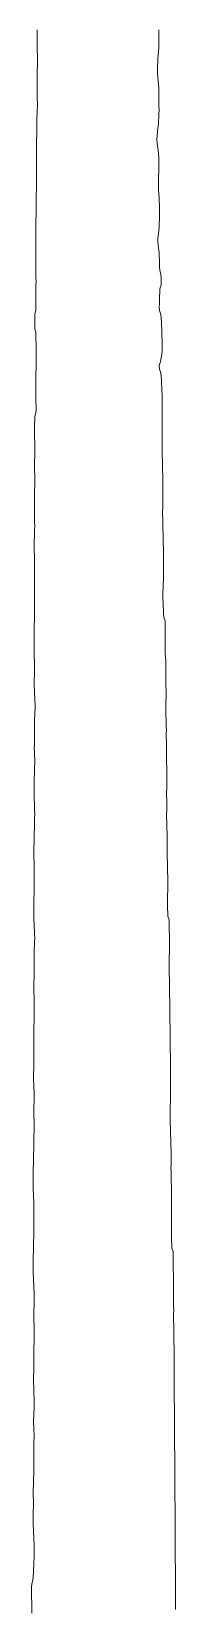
# Model space of a CAD drawing. Extents: x -16 to 11205, y -14909 to 147.
# Drawn here: x 54.99 to 55.83, y 6.84 to 16 of the extents above; entities that cross this region are included whole.
import ezdxf

# ---------------------------------------------------------------- set-up
doc = ezdxf.new("R2010")
doc.units = 0
doc.layers.get('0').update_dxf_attribs({"color": 1, "linetype": 'CONTINUOUS', "lineweight": 15, "true_color": 0xff0000})

msp = doc.modelspace()

# ---------------------------------------------------------------- linework, layer by layer
for p, q in [((55.0217, 16.0093), (55.0219, 15.9881)), ((55.0219, 15.9881), (55.0222, 15.967)), ((55.0222, 15.967), (55.0225, 15.9458)), ((55.0225, 15.9458), (55.0226, 15.9246)), ((55.7303, 15.9244), (55.7308, 15.9456)), ((55.7306, 15.988), (55.7304, 16.0092)), ((55.7309, 15.9668), (55.7306, 15.988)), ((55.7308, 15.9456), (55.7309, 15.9668)), ((55.0226, 15.9246), (55.0228, 15.9035)), ((55.0228, 15.9035), (55.0232, 15.8823)), ((55.0232, 15.8823), (55.0235, 15.8611)), ((55.0235, 15.8611), (55.0236, 15.8399)), ((55.725, 15.8399), (55.7264, 15.861)), ((55.7264, 15.861), (55.7279, 15.8821)), ((55.7279, 15.8821), (55.7293, 15.9032)), ((55.7293, 15.9032), (55.7303, 15.9244)), ((55.0229, 15.7552), (55.0225, 15.7341)), ((55.0232, 15.7764), (55.0229, 15.7552)), ((55.0234, 15.7976), (55.0232, 15.7764)), ((55.0235, 15.8188), (55.0234, 15.7976)), ((55.0236, 15.8399), (55.0235, 15.8188)), ((55.7216, 15.7763), (55.7224, 15.7976)), ((55.7222, 15.7549), (55.7216, 15.7763)), ((55.7242, 15.7338), (55.7222, 15.7549)), ((55.7224, 15.7976), (55.7237, 15.8188)), ((55.7237, 15.8188), (55.725, 15.8399)), ((55.0218, 15.6917), (55.0217, 15.6706)), ((55.0217, 15.6706), (55.0219, 15.6494)), ((55.0221, 15.7129), (55.0218, 15.6917)), ((55.0225, 15.7341), (55.0221, 15.7129)), ((55.7267, 15.7128), (55.7242, 15.7338)), ((55.7287, 15.6918), (55.7267, 15.7128)), ((55.7295, 15.6706), (55.7287, 15.6918)), ((55.7296, 15.6494), (55.7295, 15.6706)), ((55.0219, 15.6494), (55.0225, 15.6282)), ((55.0225, 15.6282), (55.0231, 15.6071)), ((55.0231, 15.6071), (55.0235, 15.5859)), ((55.0235, 15.5859), (55.0235, 15.5647)), ((55.7296, 15.6282), (55.7296, 15.6494)), ((55.7299, 15.607), (55.7296, 15.6282)), ((55.7302, 15.5858), (55.7299, 15.607)), ((55.7306, 15.5646), (55.7302, 15.5858)), ((55.0206, 15.4801), (55.02, 15.4589)), ((55.0214, 15.5012), (55.0206, 15.4801)), ((55.0223, 15.5224), (55.0214, 15.5012)), ((55.0231, 15.5435), (55.0223, 15.5224)), ((55.0235, 15.5647), (55.0231, 15.5435)), ((55.7272, 15.4587), (55.7289, 15.4797)), ((55.7289, 15.4797), (55.7302, 15.5009)), ((55.7302, 15.5009), (55.7309, 15.5221)), ((55.731, 15.5434), (55.7306, 15.5646)), ((55.7309, 15.5221), (55.731, 15.5434)), ((55.0196, 15.3954), (55.0193, 15.3742)), ((55.0197, 15.4165), (55.0196, 15.3954)), ((55.0198, 15.4377), (55.0197, 15.4165)), ((55.02, 15.4589), (55.0198, 15.4377)), ((55.719, 15.3739), (55.7196, 15.3955)), ((55.7196, 15.3955), (55.7219, 15.4168)), ((55.7219, 15.4168), (55.7247, 15.4378)), ((55.7247, 15.4378), (55.7272, 15.4587)), ((55.0193, 15.3742), (55.0191, 15.353)), ((55.0191, 15.353), (55.0192, 15.3318)), ((55.0192, 15.3318), (55.0192, 15.3107)), ((55.0192, 15.3107), (55.0192, 15.2895)), ((55.7204, 15.3525), (55.719, 15.3739)), ((55.7232, 15.3314), (55.7204, 15.3525)), ((55.7262, 15.3105), (55.7232, 15.3314)), ((55.7285, 15.2895), (55.7262, 15.3105)), ((55.0187, 15.2048), (55.0186, 15.1837)), ((55.0188, 15.226), (55.0187, 15.2048)), ((55.0189, 15.2472), (55.0188, 15.226)), ((55.0191, 15.2683), (55.0189, 15.2472)), ((55.0192, 15.2895), (55.0191, 15.2683)), ((55.7297, 15.2683), (55.7285, 15.2895)), ((55.7295, 15.1835), (55.7298, 15.2047)), ((55.73, 15.2471), (55.7297, 15.2683)), ((55.7298, 15.2047), (55.7299, 15.2259)), ((55.7299, 15.2259), (55.73, 15.2471)), ((55.0181, 15.1202), (55.018, 15.099)), ((55.0182, 15.1413), (55.0181, 15.1202)), ((55.0185, 15.1625), (55.0182, 15.1413)), ((55.0186, 15.1837), (55.0185, 15.1625)), ((55.728, 15.12), (55.7285, 15.1411)), ((55.7281, 15.0988), (55.728, 15.12)), ((55.7285, 15.1411), (55.729, 15.1623)), ((55.729, 15.1623), (55.7295, 15.1835)), ((55.017, 15.0355), (55.0168, 15.0143)), ((55.0175, 15.0567), (55.017, 15.0355)), ((55.0178, 15.0778), (55.0175, 15.0567)), ((55.018, 15.099), (55.0178, 15.0778)), ((55.7289, 15.0777), (55.7281, 15.0988)), ((55.73, 15.0566), (55.7289, 15.0777)), ((55.7314, 15.0355), (55.73, 15.0566)), ((55.7327, 15.0144), (55.7314, 15.0355)), ((55.0157, 14.9297), (55.0152, 14.9085)), ((55.016, 14.9508), (55.0157, 14.9297)), ((55.0163, 14.972), (55.016, 14.9508)), ((55.0166, 14.9931), (55.0163, 14.972)), ((55.0168, 15.0143), (55.0166, 14.9931)), ((55.7337, 14.9932), (55.7327, 15.0144)), ((55.7344, 14.9719), (55.7337, 14.9932)), ((55.7338, 14.908), (55.7344, 14.9293)), ((55.7347, 14.9506), (55.7344, 14.9719)), ((55.7344, 14.9293), (55.7347, 14.9506)), ((55.0144, 14.8661), (55.0142, 14.8449)), ((55.0142, 14.8449), (55.0145, 14.8237)), ((55.0148, 14.8873), (55.0144, 14.8661)), ((55.0152, 14.9085), (55.0148, 14.8873)), ((55.7273, 14.8236), (55.7298, 14.8445)), ((55.7298, 14.8445), (55.7316, 14.8656)), ((55.7316, 14.8656), (55.7328, 14.8868)), ((55.7328, 14.8868), (55.7338, 14.908)), ((55.0145, 14.8237), (55.0149, 14.8025)), ((55.0149, 14.8025), (55.0152, 14.7813)), ((55.0152, 14.7813), (55.0154, 14.7602)), ((55.0154, 14.7602), (55.0154, 14.739)), ((55.7245, 14.7812), (55.7251, 14.8025)), ((55.7259, 14.76), (55.7245, 14.7812)), ((55.7251, 14.8025), (55.7273, 14.8236)), ((55.7286, 14.739), (55.7259, 14.76)), ((55.0149, 14.6543), (55.0148, 14.6331)), ((55.0152, 14.6755), (55.0149, 14.6543)), ((55.0153, 14.6967), (55.0152, 14.6755)), ((55.0154, 14.7178), (55.0153, 14.6967)), ((55.0154, 14.739), (55.0154, 14.7178)), ((55.731, 14.718), (55.7286, 14.739)), ((55.7327, 14.6969), (55.731, 14.718)), ((55.7335, 14.6757), (55.7327, 14.6969)), ((55.7341, 14.6545), (55.7335, 14.6757)), ((55.7347, 14.6333), (55.7341, 14.6545)), ((55.0148, 14.6331), (55.0149, 14.6119)), ((55.0149, 14.6119), (55.0152, 14.5908)), ((55.0152, 14.5908), (55.0156, 14.5696)), ((55.0156, 14.5696), (55.0158, 14.5485)), ((55.7355, 14.6121), (55.7347, 14.6333)), ((55.7425, 14.5905), (55.7355, 14.6121)), ((55.7431, 14.5694), (55.7425, 14.5905)), ((55.7432, 14.5484), (55.7431, 14.5694)), ((55.0146, 14.4851), (55.0145, 14.4638)), ((55.0149, 14.5062), (55.0146, 14.4851)), ((55.0154, 14.5274), (55.0149, 14.5062)), ((55.0158, 14.5485), (55.0154, 14.5274)), ((55.7343, 14.4635), (55.7349, 14.4846)), ((55.7349, 14.4846), (55.7356, 14.5058)), ((55.7356, 14.5058), (55.7428, 14.5273)), ((55.7428, 14.5273), (55.7432, 14.5484)), ((55.0149, 14.3791), (55.0089, 14.3578)), ((55.0145, 14.4638), (55.0146, 14.4426)), ((55.0146, 14.4426), (55.0147, 14.4215)), ((55.0147, 14.4215), (55.0148, 14.4003)), ((55.0148, 14.4003), (55.0149, 14.3791)), ((55.7328, 14.4003), (55.733, 14.4213)), ((55.7336, 14.3793), (55.7328, 14.4003)), ((55.733, 14.4213), (55.7336, 14.4424)), ((55.7336, 14.4424), (55.7343, 14.4635)), ((55.7419, 14.3573), (55.7336, 14.3793)), ((55.008, 14.2943), (55.0079, 14.2732)), ((55.0083, 14.3155), (55.008, 14.2943)), ((55.0086, 14.3366), (55.0083, 14.3155)), ((55.0089, 14.3578), (55.0086, 14.3366)), ((55.7438, 14.3362), (55.7419, 14.3573)), ((55.7453, 14.3151), (55.7438, 14.3362)), ((55.7463, 14.2941), (55.7453, 14.3151)), ((55.7471, 14.273), (55.7463, 14.2941)), ((55.0079, 14.2732), (55.0141, 14.252)), ((55.0141, 14.252), (55.0146, 14.2307)), ((55.0146, 14.2307), (55.0153, 14.2095)), ((55.0153, 14.2095), (55.016, 14.1884)), ((55.7478, 14.2519), (55.7471, 14.273)), ((55.7483, 14.2307), (55.7478, 14.2519)), ((55.7486, 14.2096), (55.7483, 14.2307)), ((55.7489, 14.1884), (55.7486, 14.2096)), ((55.016, 14.1884), (55.0165, 14.1672)), ((55.0161, 14.1039), (55.016, 14.0827)), ((55.0163, 14.125), (55.0161, 14.1039)), ((55.0165, 14.1461), (55.0163, 14.125)), ((55.0165, 14.1672), (55.0165, 14.1461)), ((55.7401, 14.0832), (55.7434, 14.1043)), ((55.7434, 14.1043), (55.7466, 14.1252)), ((55.7466, 14.1252), (55.7485, 14.1462)), ((55.7485, 14.1462), (55.749, 14.1673)), ((55.749, 14.1673), (55.7489, 14.1884)), ((55.0156, 14.0192), (55.0154, 13.9981)), ((55.0158, 14.0404), (55.0156, 14.0192)), ((55.0159, 14.0615), (55.0158, 14.0404)), ((55.016, 14.0827), (55.0159, 14.0615)), ((55.732, 14.0613), (55.7401, 14.0832)), ((55.733, 14.0403), (55.732, 14.0613)), ((55.7422, 14.0186), (55.733, 14.0403)), ((55.7441, 13.9975), (55.7422, 14.0186)), ((55.0151, 13.9769), (55.015, 13.9557)), ((55.015, 13.9557), (55.015, 13.9345)), ((55.015, 13.9345), (55.0151, 13.9133)), ((55.0154, 13.9981), (55.0151, 13.9769)), ((55.745, 13.9764), (55.7441, 13.9975)), ((55.7458, 13.9553), (55.745, 13.9764)), ((55.7469, 13.9342), (55.7458, 13.9553)), ((55.7481, 13.9131), (55.7469, 13.9342)), ((55.0151, 13.9133), (55.0153, 13.8921)), ((55.0153, 13.8921), (55.0155, 13.8709)), ((55.0155, 13.8709), (55.0156, 13.8498)), ((55.0156, 13.8498), (55.0157, 13.8287)), ((55.0157, 13.8287), (55.0157, 13.8076)), ((55.749, 13.892), (55.7481, 13.9131)), ((55.7488, 13.8073), (55.7491, 13.8285)), ((55.7494, 13.8708), (55.749, 13.892)), ((55.7491, 13.8285), (55.7493, 13.8497)), ((55.7493, 13.8497), (55.7494, 13.8708)), ((55.0079, 13.7437), (55.007, 13.7226)), ((55.0089, 13.7649), (55.0079, 13.7437)), ((55.0154, 13.7865), (55.0089, 13.7649)), ((55.0157, 13.8076), (55.0154, 13.7865)), ((55.7487, 13.7862), (55.7488, 13.8073)), ((55.7488, 13.765), (55.7487, 13.7862)), ((55.7489, 13.7438), (55.7488, 13.765)), ((55.7492, 13.7226), (55.7489, 13.7438)), ((55.007, 13.7226), (55.0064, 13.7015)), ((55.0064, 13.7015), (55.0064, 13.6804)), ((55.0064, 13.6804), (55.0068, 13.6593)), ((55.0068, 13.6593), (55.0074, 13.6382)), ((55.7495, 13.7015), (55.7492, 13.7226)), ((55.7498, 13.6803), (55.7495, 13.7015)), ((55.7495, 13.638), (55.7497, 13.6591)), ((55.7497, 13.6591), (55.7498, 13.6803)), ((55.0074, 13.6382), (55.0081, 13.617)), ((55.0085, 13.5533), (55.0079, 13.5321)), ((55.0081, 13.617), (55.0088, 13.5958)), ((55.0089, 13.5745), (55.0085, 13.5533)), ((55.0088, 13.5958), (55.0089, 13.5745)), ((55.7491, 13.5956), (55.7493, 13.6168)), ((55.7492, 13.5744), (55.7491, 13.5956)), ((55.7495, 13.5533), (55.7492, 13.5744)), ((55.7493, 13.6168), (55.7495, 13.638)), ((55.7499, 13.5321), (55.7495, 13.5533)), ((55.0073, 13.511), (55.0071, 13.4898)), ((55.0071, 13.4898), (55.0072, 13.4687)), ((55.0072, 13.4687), (55.0075, 13.4476)), ((55.0079, 13.5321), (55.0073, 13.511)), ((55.7504, 13.5109), (55.7499, 13.5321)), ((55.7509, 13.4898), (55.7504, 13.5109)), ((55.7515, 13.4686), (55.7509, 13.4898)), ((55.7521, 13.4474), (55.7515, 13.4686)), ((55.0075, 13.4476), (55.0079, 13.4264)), ((55.0079, 13.4264), (55.0082, 13.4052)), ((55.0082, 13.4052), (55.0083, 13.384)), ((55.0083, 13.384), (55.0082, 13.3628)), ((55.7527, 13.4263), (55.7521, 13.4474)), ((55.7532, 13.4051), (55.7527, 13.4263)), ((55.7537, 13.3839), (55.7532, 13.4051)), ((55.7538, 13.3627), (55.7537, 13.3839)), ((55.0073, 13.3205), (55.007, 13.2993)), ((55.007, 13.2993), (55.0072, 13.2782)), ((55.0072, 13.2782), (55.0075, 13.257)), ((55.0077, 13.3416), (55.0073, 13.3205)), ((55.0082, 13.3628), (55.0077, 13.3416)), ((55.7527, 13.2568), (55.7532, 13.278)), ((55.7532, 13.278), (55.7536, 13.2992)), ((55.7536, 13.2992), (55.7538, 13.3204)), ((55.7539, 13.3415), (55.7538, 13.3627)), ((55.7538, 13.3204), (55.7539, 13.3415)), ((55.0075, 13.257), (55.0077, 13.2359)), ((55.0077, 13.2359), (55.0078, 13.2147)), ((55.0078, 13.2147), (55.0077, 13.1935)), ((55.0077, 13.1935), (55.0077, 13.1723)), ((55.7521, 13.2145), (55.7523, 13.2357)), ((55.7522, 13.1933), (55.7521, 13.2145)), ((55.7523, 13.1722), (55.7522, 13.1933)), ((55.7523, 13.2357), (55.7527, 13.2568)), ((55.0078, 13.1087), (55.0073, 13.0875)), ((55.0077, 13.1723), (55.0078, 13.1511)), ((55.0078, 13.1511), (55.0079, 13.1299)), ((55.0079, 13.1299), (55.0078, 13.1087)), ((55.7524, 13.151), (55.7523, 13.1722)), ((55.7529, 13.1299), (55.7524, 13.151)), ((55.7536, 13.1087), (55.7529, 13.1299)), ((55.7543, 13.0876), (55.7536, 13.1087)), ((55.0059, 13.0452), (55.0054, 13.0241)), ((55.0054, 13.0241), (55.0054, 13.0029)), ((55.0054, 13.0029), (55.0059, 12.9818)), ((55.0065, 13.0663), (55.0059, 13.0452)), ((55.0073, 13.0875), (55.0065, 13.0663)), ((55.7549, 13.0664), (55.7543, 13.0876)), ((55.7553, 13.0453), (55.7549, 13.0664)), ((55.7558, 13.0241), (55.7553, 13.0453)), ((55.7565, 13.0029), (55.7558, 13.0241)), ((55.7572, 12.9817), (55.7565, 13.0029)), ((55.0059, 12.9818), (55.0066, 12.9607)), ((55.0066, 12.9607), (55.0072, 12.9395)), ((55.0072, 12.9395), (55.0076, 12.9183)), ((55.0076, 12.9183), (55.0076, 12.8971)), ((55.7576, 12.9605), (55.7572, 12.9817)), ((55.7573, 12.8969), (55.7574, 12.9181)), ((55.7574, 12.9181), (55.7577, 12.9393)), ((55.7577, 12.9393), (55.7576, 12.9605)), ((55.0069, 12.8335), (55.0067, 12.8123)), ((55.0072, 12.8547), (55.0069, 12.8335)), ((55.0075, 12.8759), (55.0072, 12.8547)), ((55.0076, 12.8971), (55.0075, 12.8759)), ((55.7565, 12.8121), (55.757, 12.8333)), ((55.757, 12.8333), (55.7571, 12.8545)), ((55.7571, 12.8757), (55.7573, 12.8969)), ((55.7571, 12.8545), (55.7571, 12.8757)), ((55.0067, 12.8123), (55.0068, 12.7912)), ((55.0069, 12.7488), (55.0067, 12.7276)), ((55.0068, 12.7912), (55.007, 12.77)), ((55.007, 12.77), (55.0069, 12.7488)), ((55.7537, 12.7487), (55.7545, 12.7698)), ((55.7537, 12.7276), (55.7537, 12.7487)), ((55.7545, 12.7698), (55.7555, 12.7909)), ((55.7555, 12.7909), (55.7565, 12.8121)), ((55.0063, 12.643), (55.0062, 12.6218)), ((55.0064, 12.7065), (55.0063, 12.6853)), ((55.0063, 12.6853), (55.0063, 12.6642)), ((55.0063, 12.6642), (55.0063, 12.643)), ((55.0067, 12.7276), (55.0064, 12.7065)), ((55.7542, 12.7065), (55.7537, 12.7276)), ((55.755, 12.6854), (55.7542, 12.7065)), ((55.7559, 12.6643), (55.755, 12.6854)), ((55.7567, 12.6431), (55.7559, 12.6643)), ((55.7577, 12.622), (55.7567, 12.6431)), ((55.0059, 12.5583), (55.0058, 12.5371)), ((55.0061, 12.5795), (55.0059, 12.5583)), ((55.0062, 12.6006), (55.0061, 12.5795)), ((55.0062, 12.6218), (55.0062, 12.6006)), ((55.7587, 12.6009), (55.7577, 12.622)), ((55.7662, 12.5791), (55.7587, 12.6009)), ((55.7668, 12.558), (55.7662, 12.5791)), ((55.7673, 12.5369), (55.7668, 12.558)), ((55.0055, 12.4736), (55.0053, 12.4524)), ((55.0057, 12.4948), (55.0055, 12.4736)), ((55.0058, 12.5371), (55.0057, 12.5159)), ((55.0057, 12.5159), (55.0057, 12.4948)), ((55.7671, 12.4523), (55.7675, 12.4735)), ((55.7676, 12.5158), (55.7673, 12.5369)), ((55.7675, 12.4735), (55.7677, 12.4946)), ((55.7677, 12.4946), (55.7676, 12.5158)), ((55.0053, 12.4524), (55.0053, 12.4313)), ((55.0053, 12.4313), (55.0054, 12.4101)), ((55.0054, 12.4101), (55.0056, 12.389)), ((55.0056, 12.389), (55.0059, 12.3678)), ((55.0059, 12.3678), (55.0064, 12.3466)), ((55.7668, 12.4311), (55.7671, 12.4523)), ((55.7668, 12.4098), (55.7668, 12.4311)), ((55.7676, 12.3886), (55.7668, 12.4098)), ((55.7688, 12.3675), (55.7676, 12.3886)), ((55.7698, 12.3464), (55.7688, 12.3675)), ((55.0064, 12.3466), (55.0069, 12.3255)), ((55.007, 12.283), (55.0064, 12.2618)), ((55.0069, 12.3255), (55.0072, 12.3042)), ((55.0072, 12.3042), (55.007, 12.283)), ((55.7703, 12.3252), (55.7698, 12.3464)), ((55.7701, 12.2829), (55.7703, 12.3041)), ((55.7702, 12.2617), (55.7701, 12.2829)), ((55.7703, 12.3041), (55.7703, 12.3252)), ((55.0058, 12.2407), (55.0055, 12.2196)), ((55.0055, 12.2196), (55.0056, 12.1984)), ((55.0056, 12.1984), (55.0062, 12.1773)), ((55.0064, 12.2618), (55.0058, 12.2407)), ((55.7705, 12.2406), (55.7702, 12.2617)), ((55.771, 12.2194), (55.7705, 12.2406)), ((55.7715, 12.1982), (55.771, 12.2194)), ((55.7719, 12.1771), (55.7715, 12.1982)), ((55.0062, 12.1773), (55.007, 12.1562)), ((55.007, 12.1562), (55.0081, 12.135)), ((55.0081, 12.135), (55.0092, 12.1138)), ((55.0092, 12.1138), (55.01, 12.0925)), ((55.01, 12.0925), (55.01, 12.0712)), ((55.7707, 12.0712), (55.7711, 12.0924)), ((55.7711, 12.0924), (55.7715, 12.1136)), ((55.7715, 12.1136), (55.7718, 12.1348)), ((55.7718, 12.1348), (55.7719, 12.1559)), ((55.7719, 12.1559), (55.7719, 12.1771)), ((55.0075, 12.0078), (55.0073, 11.9866)), ((55.0081, 12.0289), (55.0075, 12.0078)), ((55.0092, 12.05), (55.0081, 12.0289)), ((55.01, 12.0712), (55.0092, 12.05)), ((55.7706, 12.05), (55.7707, 12.0712)), ((55.771, 12.0288), (55.7706, 12.05)), ((55.772, 12.0077), (55.771, 12.0288)), ((55.773, 11.9865), (55.772, 12.0077)), ((55.0072, 11.9231), (55.0068, 11.9019)), ((55.0074, 11.9443), (55.0072, 11.9231)), ((55.0073, 11.9866), (55.0074, 11.9655)), ((55.0074, 11.9655), (55.0074, 11.9443)), ((55.7735, 11.9654), (55.773, 11.9865)), ((55.7737, 11.9442), (55.7735, 11.9654)), ((55.7736, 11.923), (55.7737, 11.9442)), ((55.7736, 11.9019), (55.7736, 11.923)), ((55.006, 11.8596), (55.0058, 11.8385)), ((55.0058, 11.8385), (55.0062, 11.8173)), ((55.0064, 11.8808), (55.006, 11.8596)), ((55.0062, 11.8173), (55.0071, 11.7962)), ((55.0068, 11.9019), (55.0064, 11.8808)), ((55.7738, 11.8807), (55.7736, 11.9019)), ((55.774, 11.8595), (55.7738, 11.8807)), ((55.7743, 11.8384), (55.774, 11.8595)), ((55.7747, 11.8172), (55.7743, 11.8384)), ((55.775, 11.796), (55.7747, 11.8172)), ((55.0078, 11.7325), (55.0069, 11.7113)), ((55.0071, 11.7962), (55.008, 11.775)), ((55.0083, 11.7538), (55.0078, 11.7325)), ((55.008, 11.775), (55.0083, 11.7538)), ((55.7752, 11.7748), (55.775, 11.796)), ((55.7754, 11.7537), (55.7752, 11.7748)), ((55.7757, 11.7325), (55.7754, 11.7537)), ((55.7761, 11.7113), (55.7757, 11.7325)), ((55.005, 11.6479), (55.0049, 11.6267)), ((55.0053, 11.669), (55.005, 11.6479)), ((55.006, 11.6902), (55.0053, 11.669)), ((55.0069, 11.7113), (55.006, 11.6902)), ((55.7764, 11.6902), (55.7761, 11.7113)), ((55.7762, 11.6266), (55.7765, 11.6478)), ((55.7765, 11.669), (55.7764, 11.6902)), ((55.7765, 11.6478), (55.7765, 11.669)), ((55.0049, 11.6267), (55.005, 11.6056)), ((55.005, 11.6056), (55.0051, 11.5844)), ((55.0051, 11.5844), (55.0054, 11.5633)), ((55.0054, 11.5633), (55.0058, 11.5421)), ((55.0058, 11.5421), (55.0064, 11.521)), ((55.7755, 11.5843), (55.7759, 11.6054)), ((55.7755, 11.5631), (55.7755, 11.5843)), ((55.7758, 11.5419), (55.7755, 11.5631)), ((55.7762, 11.5208), (55.7758, 11.5419)), ((55.7759, 11.6054), (55.7762, 11.6266)), ((55.0064, 11.521), (55.0071, 11.4998)), ((55.0071, 11.4998), (55.0077, 11.4786)), ((55.0077, 11.4786), (55.008, 11.4574)), ((55.008, 11.4574), (55.0078, 11.4361)), ((55.7753, 11.4572), (55.7758, 11.4784)), ((55.7754, 11.4361), (55.7753, 11.4572)), ((55.7758, 11.4784), (55.7762, 11.4996)), ((55.7762, 11.4996), (55.7762, 11.5208)), ((55.0063, 11.3726), (55.0059, 11.3514)), ((55.0066, 11.3938), (55.0063, 11.3726)), ((55.0071, 11.415), (55.0066, 11.3938)), ((55.0078, 11.4361), (55.0071, 11.415)), ((55.776, 11.4149), (55.7754, 11.4361)), ((55.7768, 11.3938), (55.776, 11.4149)), ((55.7775, 11.3726), (55.7768, 11.3938)), ((55.7778, 11.3515), (55.7775, 11.3726)), ((55.0039, 11.2668), (55.0037, 11.2457)), ((55.0043, 11.288), (55.0039, 11.2668)), ((55.0048, 11.3091), (55.0043, 11.288)), ((55.0054, 11.3303), (55.0048, 11.3091)), ((55.0059, 11.3514), (55.0054, 11.3303)), ((55.7781, 11.3303), (55.7778, 11.3515)), ((55.778, 11.2667), (55.7781, 11.2879)), ((55.7782, 11.2456), (55.778, 11.2667)), ((55.7782, 11.3091), (55.7781, 11.3303)), ((55.7781, 11.2879), (55.7782, 11.3091)), ((55.0037, 11.2457), (55.0036, 11.2245)), ((55.0036, 11.2245), (55.0037, 11.2033)), ((55.0037, 11.2033), (55.004, 11.1822)), ((55.004, 11.1822), (55.0044, 11.161)), ((55.7785, 11.2244), (55.7782, 11.2456)), ((55.779, 11.2033), (55.7785, 11.2244)), ((55.7796, 11.1821), (55.779, 11.2033)), ((55.7802, 11.161), (55.7796, 11.1821)), ((55.0044, 11.161), (55.0047, 11.1398)), ((55.0047, 11.1398), (55.0049, 11.1187)), ((55.0049, 11.1187), (55.005, 11.0975)), ((55.005, 11.0975), (55.0049, 11.0763)), ((55.7808, 11.1398), (55.7802, 11.161)), ((55.7813, 11.1186), (55.7808, 11.1398)), ((55.7815, 11.0974), (55.7813, 11.1186)), ((55.7817, 11.0762), (55.7815, 11.0974)), ((55.0041, 10.9916), (55.0038, 10.9704)), ((55.0043, 11.0128), (55.0041, 10.9916)), ((55.0045, 11.0339), (55.0043, 11.0128)), ((55.0047, 11.0551), (55.0045, 11.0339)), ((55.0049, 11.0763), (55.0047, 11.0551)), ((55.7808, 10.9703), (55.7811, 10.9914)), ((55.7811, 10.9914), (55.7814, 11.0126)), ((55.7814, 11.0126), (55.7816, 11.0338)), ((55.7816, 11.0338), (55.7817, 11.055)), ((55.7817, 11.055), (55.7817, 11.0762)), ((55.0033, 10.9069), (55.0031, 10.8857)), ((55.0034, 10.9281), (55.0033, 10.9069)), ((55.0036, 10.9493), (55.0034, 10.9281)), ((55.0038, 10.9704), (55.0036, 10.9493)), ((55.7806, 10.9492), (55.7808, 10.9703)), ((55.7807, 10.928), (55.7806, 10.9492)), ((55.7813, 10.9069), (55.7807, 10.928)), ((55.7819, 10.8858), (55.7813, 10.9069)), ((55.0031, 10.8857), (55.003, 10.8646)), ((55.003, 10.8646), (55.0033, 10.8434)), ((55.0033, 10.8434), (55.0041, 10.8222)), ((55.0041, 10.8222), (55.005, 10.8011)), ((55.7824, 10.8646), (55.7819, 10.8858)), ((55.7895, 10.8431), (55.7824, 10.8646)), ((55.7897, 10.8219), (55.7895, 10.8431)), ((55.7901, 10.8008), (55.7897, 10.8219)), ((55.005, 10.8011), (55.0061, 10.78)), ((55.0061, 10.78), (55.0072, 10.7588)), ((55.0077, 10.7163), (55.0066, 10.6951)), ((55.0072, 10.7588), (55.008, 10.7375)), ((55.008, 10.7375), (55.0077, 10.7163)), ((55.7907, 10.7796), (55.7901, 10.8008)), ((55.7913, 10.7585), (55.7907, 10.7796)), ((55.7918, 10.7373), (55.7913, 10.7585)), ((55.7922, 10.7162), (55.7918, 10.7373)), ((55.7923, 10.6951), (55.7922, 10.7162)), ((55.0047, 10.6528), (55.0046, 10.6317)), ((55.0046, 10.6317), (55.0049, 10.6105)), ((55.0053, 10.674), (55.0047, 10.6528)), ((55.0066, 10.6951), (55.0053, 10.674)), ((55.7903, 10.6105), (55.7909, 10.6317)), ((55.7909, 10.6317), (55.7915, 10.6528)), ((55.7915, 10.6528), (55.792, 10.674)), ((55.792, 10.674), (55.7923, 10.6951)), ((55.0048, 10.547), (55.0045, 10.5258)), ((55.0049, 10.5682), (55.0048, 10.547)), ((55.0049, 10.6105), (55.005, 10.5893)), ((55.005, 10.5893), (55.0049, 10.5682)), ((55.7897, 10.568), (55.7898, 10.5893)), ((55.7898, 10.5468), (55.7897, 10.568)), ((55.7898, 10.5893), (55.7903, 10.6105)), ((55.7903, 10.5255), (55.7898, 10.5468)), ((55.0036, 10.4835), (55.0032, 10.4623)), ((55.0032, 10.4623), (55.0032, 10.4411)), ((55.0032, 10.4411), (55.0036, 10.42)), ((55.0041, 10.5046), (55.0036, 10.4835)), ((55.0045, 10.5258), (55.0041, 10.5046)), ((55.7912, 10.5043), (55.7903, 10.5255)), ((55.7921, 10.4832), (55.7912, 10.5043)), ((55.7927, 10.4621), (55.7921, 10.4832)), ((55.7929, 10.4409), (55.7927, 10.4621)), ((55.7929, 10.4198), (55.7929, 10.4409)), ((55.0036, 10.42), (55.0041, 10.3988)), ((55.0041, 10.3988), (55.0045, 10.3776)), ((55.0045, 10.3776), (55.0047, 10.3565)), ((55.0047, 10.3565), (55.0049, 10.3353)), ((55.793, 10.3986), (55.7929, 10.4198)), ((55.7935, 10.3774), (55.793, 10.3986)), ((55.7942, 10.3563), (55.7935, 10.3774)), ((55.7946, 10.3351), (55.7942, 10.3563)), ((55.0049, 10.2717), (55.0046, 10.2506)), ((55.0049, 10.3353), (55.0051, 10.3141)), ((55.0052, 10.2929), (55.0049, 10.2717)), ((55.0051, 10.3141), (55.0052, 10.2929)), ((55.7947, 10.3139), (55.7946, 10.3351)), ((55.7947, 10.2928), (55.7947, 10.3139)), ((55.7947, 10.2716), (55.7947, 10.2928)), ((55.7948, 10.2504), (55.7947, 10.2716)), ((55.0024, 10.1659), (55.0023, 10.1447)), ((55.0027, 10.1871), (55.0024, 10.1659)), ((55.0032, 10.2083), (55.0027, 10.1871)), ((55.0039, 10.2294), (55.0032, 10.2083)), ((55.0046, 10.2506), (55.0039, 10.2294)), ((55.795, 10.2293), (55.7948, 10.2504)), ((55.7951, 10.2081), (55.795, 10.2293)), ((55.7952, 10.1869), (55.7951, 10.2081)), ((55.7955, 10.1657), (55.7952, 10.1869)), ((55.7957, 10.1446), (55.7955, 10.1657)), ((55.0023, 10.1447), (55.0024, 10.1235)), ((55.0024, 10.1235), (55.0026, 10.1024)), ((55.0026, 10.1024), (55.003, 10.0812)), ((55.003, 10.0812), (55.0034, 10.06)), ((55.796, 10.1234), (55.7957, 10.1446)), ((55.7963, 10.1022), (55.796, 10.1234)), ((55.7967, 10.0811), (55.7963, 10.1022)), ((55.7972, 10.0599), (55.7967, 10.0811)), ((55.0026, 9.9965), (55.0021, 9.9754)), ((55.0032, 10.0177), (55.0026, 9.9965)), ((55.0035, 10.0389), (55.0032, 10.0177)), ((55.0034, 10.06), (55.0035, 10.0389)), ((55.7976, 10.0387), (55.7972, 10.0599)), ((55.7977, 10.0176), (55.7976, 10.0387)), ((55.7976, 9.9964), (55.7977, 10.0176)), ((55.7976, 9.9752), (55.7976, 9.9964)), ((55.0018, 9.9542), (55.0017, 9.933)), ((55.0017, 9.933), (55.002, 9.9118)), ((55.0021, 9.9754), (55.0018, 9.9542)), ((55.002, 9.9118), (55.0028, 9.8906)), ((55.0028, 9.8906), (55.0037, 9.8695)), ((55.7971, 9.9117), (55.7973, 9.9329)), ((55.7971, 9.8905), (55.7971, 9.9117)), ((55.7972, 9.8694), (55.7971, 9.8905)), ((55.7973, 9.9329), (55.7975, 9.954)), ((55.7975, 9.954), (55.7976, 9.9752)), ((55.0037, 9.8695), (55.0046, 9.8483)), ((55.005, 9.806), (55.0045, 9.7848)), ((55.0046, 9.8483), (55.0051, 9.8272)), ((55.0051, 9.8272), (55.005, 9.806)), ((55.7971, 9.7847), (55.7973, 9.8058)), ((55.7974, 9.8482), (55.7972, 9.8694)), ((55.7973, 9.8058), (55.7974, 9.827)), ((55.7974, 9.827), (55.7974, 9.8482)), ((55.0031, 9.7425), (55.0029, 9.7213)), ((55.0029, 9.7213), (55.0034, 9.7001)), ((55.0037, 9.7636), (55.0031, 9.7425)), ((55.0045, 9.7848), (55.0037, 9.7636)), ((55.7954, 9.7), (55.7955, 9.7212)), ((55.7955, 9.7212), (55.796, 9.7423)), ((55.796, 9.7423), (55.7967, 9.7635)), ((55.7967, 9.7635), (55.7971, 9.7847)), ((55.004, 9.6154), (55.0033, 9.5943)), ((55.0034, 9.7001), (55.0042, 9.6789)), ((55.0046, 9.6366), (55.004, 9.6154)), ((55.0042, 9.6789), (55.0047, 9.6578)), ((55.0047, 9.6578), (55.0046, 9.6366)), ((55.7958, 9.6788), (55.7954, 9.7)), ((55.7965, 9.6576), (55.7958, 9.6788)), ((55.7972, 9.6365), (55.7965, 9.6576)), ((55.7978, 9.6153), (55.7972, 9.6365)), ((55.7985, 9.5942), (55.7978, 9.6153)), ((55.0022, 9.5308), (55.0021, 9.5096)), ((55.0023, 9.5519), (55.0022, 9.5308)), ((55.0027, 9.5731), (55.0023, 9.5519)), ((55.0033, 9.5943), (55.0027, 9.5731)), ((55.7991, 9.573), (55.7985, 9.5942)), ((55.7999, 9.5519), (55.7991, 9.573)), ((55.8005, 9.5307), (55.7999, 9.5519)), ((55.8008, 9.5095), (55.8005, 9.5307)), ((55.0011, 9.4461), (55.0006, 9.425)), ((55.0015, 9.4673), (55.0011, 9.4461)), ((55.0018, 9.4884), (55.0015, 9.4673)), ((55.0021, 9.5096), (55.0018, 9.4884)), ((55.8011, 9.4883), (55.8008, 9.5095)), ((55.8009, 9.4248), (55.801, 9.4459)), ((55.801, 9.4459), (55.8011, 9.4671)), ((55.8011, 9.4671), (55.8011, 9.4883)), ((54.9988, 9.3614), (54.9986, 9.3402)), ((54.9986, 9.3402), (54.9989, 9.319)), ((54.9993, 9.3827), (54.9988, 9.3614)), ((55, 9.4038), (54.9993, 9.3827)), ((55.0006, 9.425), (55, 9.4038)), ((55.8007, 9.4036), (55.8009, 9.4248)), ((55.8008, 9.3824), (55.8007, 9.4036)), ((55.8012, 9.3613), (55.8008, 9.3824)), ((55.802, 9.3402), (55.8012, 9.3613)), ((55.8027, 9.319), (55.802, 9.3402)), ((54.9989, 9.319), (54.9995, 9.2977)), ((54.9995, 9.2977), (55.0001, 9.2766)), ((55.0001, 9.2766), (55.0008, 9.2554)), ((55.0008, 9.2554), (55.0015, 9.2342)), ((55.8032, 9.2978), (55.8027, 9.319)), ((55.8035, 9.2766), (55.8032, 9.2978)), ((55.8037, 9.2554), (55.8035, 9.2766)), ((55.8038, 9.2342), (55.8037, 9.2554)), ((55.0015, 9.2342), (55.0022, 9.2131)), ((55.0022, 9.2131), (55.0028, 9.1919)), ((55.0028, 9.1919), (55.003, 9.1708)), ((55.003, 9.1708), (55.0029, 9.1496)), ((55.8038, 9.213), (55.8038, 9.2342)), ((55.8038, 9.1919), (55.8038, 9.213)), ((55.8038, 9.1707), (55.8038, 9.1919)), ((55.8039, 9.1496), (55.8038, 9.1707)), ((55.0029, 9.1496), (55.0029, 9.1285)), ((55.0029, 9.1285), (55.003, 9.1073)), ((55.003, 9.1073), (55.0032, 9.0861)), ((55.0032, 9.0861), (55.0033, 9.065)), ((55.8041, 9.1284), (55.8039, 9.1496)), ((55.8043, 9.1072), (55.8041, 9.1284)), ((55.8044, 9.086), (55.8043, 9.1072)), ((55.8045, 9.0649), (55.8044, 9.086)), ((55.0017, 8.9804), (55.0013, 8.9592)), ((55.0022, 9.0015), (55.0017, 8.9804)), ((55.0027, 9.0227), (55.0022, 9.0015)), ((55.003, 9.0438), (55.0027, 9.0227)), ((55.0033, 9.065), (55.003, 9.0438)), ((55.8044, 9.0014), (55.8045, 9.0225)), ((55.8045, 8.9802), (55.8044, 9.0014)), ((55.8046, 9.0437), (55.8045, 9.0649)), ((55.8045, 9.0225), (55.8046, 9.0437)), ((55.8049, 8.9591), (55.8045, 8.9802)), ((54.9996, 8.8957), (54.9991, 8.8745)), ((55.0002, 8.9169), (54.9996, 8.8957)), ((55.0007, 8.938), (55.0002, 8.9169)), ((55.0013, 8.9592), (55.0007, 8.938)), ((55.8055, 8.938), (55.8049, 8.9591)), ((55.8129, 8.9164), (55.8055, 8.938)), ((55.8133, 8.8953), (55.8129, 8.9164)), ((55.8136, 8.8742), (55.8133, 8.8953)), ((54.9987, 8.8533), (54.9986, 8.832)), ((54.9986, 8.832), (54.9989, 8.8108)), ((54.9991, 8.8745), (54.9987, 8.8533)), ((54.9989, 8.8108), (54.9994, 8.7896)), ((55.8137, 8.853), (55.8136, 8.8742)), ((55.814, 8.8318), (55.8137, 8.853)), ((55.8142, 8.8107), (55.814, 8.8318)), ((55.8145, 8.7895), (55.8142, 8.8107)), ((54.9994, 8.7896), (55.0002, 8.7684)), ((55.0002, 8.7684), (55.0014, 8.7472)), ((55.0014, 8.7472), (55.0025, 8.7261)), ((55.0025, 8.7261), (55.0035, 8.705)), ((55.0035, 8.705), (55.0045, 8.6838)), ((55.8147, 8.7683), (55.8145, 8.7895)), ((55.8149, 8.7472), (55.8147, 8.7683)), ((55.8151, 8.726), (55.8149, 8.7472)), ((55.8152, 8.7049), (55.8151, 8.726)), ((55.8154, 8.6837), (55.8152, 8.7049)), ((55.0049, 8.6203), (55.0043, 8.5992)), ((55.0045, 8.6838), (55.0051, 8.6627)), ((55.0052, 8.6415), (55.0049, 8.6203)), ((55.0051, 8.6627), (55.0052, 8.6415)), ((55.8155, 8.6625), (55.8154, 8.6837)), ((55.8158, 8.6413), (55.8155, 8.6625)), ((55.8161, 8.6202), (55.8158, 8.6413)), ((55.8162, 8.599), (55.8161, 8.6202)), ((55.0038, 8.578), (55.0035, 8.5568)), ((55.0035, 8.5568), (55.0036, 8.5357)), ((55.0036, 8.5357), (55.0039, 8.5145)), ((55.0043, 8.5992), (55.0038, 8.578)), ((55.8161, 8.5355), (55.8162, 8.5567)), ((55.8161, 8.5143), (55.8161, 8.5355)), ((55.8163, 8.5779), (55.8162, 8.599)), ((55.8162, 8.5567), (55.8163, 8.5779)), ((55.0039, 8.5145), (55.0043, 8.4933)), ((55.0043, 8.4933), (55.0048, 8.4721)), ((55.0048, 8.4721), (55.0052, 8.451)), ((55.0053, 8.4298), (55.005, 8.4086)), ((55.0052, 8.451), (55.0053, 8.4298)), ((55.8164, 8.4931), (55.8161, 8.5143)), ((55.8167, 8.4719), (55.8164, 8.4931)), ((55.8172, 8.4508), (55.8167, 8.4719)), ((55.8176, 8.4296), (55.8172, 8.4508)), ((55.8179, 8.4085), (55.8176, 8.4296)), ((55.0038, 8.3663), (55.0035, 8.3451)), ((55.0035, 8.3451), (55.0036, 8.324)), ((55.0044, 8.3875), (55.0038, 8.3663)), ((55.005, 8.4086), (55.0044, 8.3875)), ((55.8182, 8.3873), (55.8179, 8.4085)), ((55.8184, 8.3661), (55.8182, 8.3873)), ((55.8186, 8.345), (55.8184, 8.3661)), ((55.8187, 8.3238), (55.8186, 8.345)), ((55.003, 8.2605), (55.0026, 8.2393)), ((55.0034, 8.2816), (55.003, 8.2605)), ((55.0036, 8.3028), (55.0034, 8.2816)), ((55.0036, 8.324), (55.0036, 8.3028)), ((55.8185, 8.2815), (55.8186, 8.3026)), ((55.8186, 8.2603), (55.8185, 8.2815)), ((55.8186, 8.3026), (55.8187, 8.3238)), ((55.8189, 8.2391), (55.8186, 8.2603)), ((55.0018, 8.197), (55.0016, 8.1757)), ((55.0016, 8.1757), (55.0018, 8.1545)), ((55.0022, 8.2181), (55.0018, 8.197)), ((55.0018, 8.1545), (55.0022, 8.1333)), ((55.0026, 8.2393), (55.0022, 8.2181)), ((55.8192, 8.2179), (55.8189, 8.2391)), ((55.8195, 8.1968), (55.8192, 8.2179)), ((55.8197, 8.1756), (55.8195, 8.1968)), ((55.8198, 8.1544), (55.8197, 8.1756)), ((55.8197, 8.1333), (55.8198, 8.1544)), ((55.0022, 8.1333), (55.0028, 8.1122)), ((55.0028, 8.1122), (55.0035, 8.091)), ((55.0035, 8.091), (55.0041, 8.0699)), ((55.0041, 8.0699), (55.0044, 8.0487)), ((55.8197, 8.1121), (55.8197, 8.1333)), ((55.8198, 8.0909), (55.8197, 8.1121)), ((55.8199, 8.0697), (55.8198, 8.0909)), ((55.82, 8.0486), (55.8199, 8.0697)), ((55.0035, 7.9852), (55.0026, 7.9641)), ((55.0042, 8.0064), (55.0035, 7.9852)), ((55.0045, 8.0275), (55.0042, 8.0064)), ((55.0044, 8.0487), (55.0045, 8.0275)), ((55.8202, 8.0274), (55.82, 8.0486)), ((55.8203, 8.0062), (55.8202, 8.0274)), ((55.8203, 7.9851), (55.8203, 8.0062)), ((55.8205, 7.9639), (55.8203, 7.9851)), ((55.0026, 7.9641), (55.002, 7.9429)), ((55.002, 7.9429), (55.002, 7.9217)), ((55.002, 7.9217), (55.0026, 7.9005)), ((55.0026, 7.9005), (55.0035, 7.8793)), ((55.0035, 7.8793), (55.0041, 7.8581)), ((55.8207, 7.9427), (55.8205, 7.9639)), ((55.8209, 7.9215), (55.8207, 7.9427)), ((55.821, 7.9004), (55.8209, 7.9215)), ((55.8211, 7.8792), (55.821, 7.9004)), ((55.821, 7.858), (55.8211, 7.8792)), ((55.0035, 7.7947), (55.0031, 7.7735)), ((55.0039, 7.8158), (55.0035, 7.7947)), ((55.0042, 7.837), (55.0039, 7.8158)), ((55.0041, 7.8581), (55.0042, 7.837)), ((55.821, 7.8369), (55.821, 7.858)), ((55.8212, 7.8157), (55.821, 7.8369)), ((55.8215, 7.7945), (55.8212, 7.8157)), ((55.8219, 7.7733), (55.8215, 7.7945)), ((55.0031, 7.7735), (55.0029, 7.7523)), ((55.0029, 7.7523), (55.0029, 7.7311)), ((55.0029, 7.7311), (55.003, 7.71)), ((55.003, 7.71), (55.0031, 7.6888)), ((55.8222, 7.7522), (55.8219, 7.7733)), ((55.8225, 7.731), (55.8222, 7.7522)), ((55.8226, 7.7098), (55.8225, 7.731)), ((55.8226, 7.6887), (55.8226, 7.7098)), ((55.0016, 7.6042), (55.0009, 7.5831)), ((55.0024, 7.6254), (55.0016, 7.6042)), ((55.0029, 7.6465), (55.0024, 7.6254)), ((55.0031, 7.6677), (55.0029, 7.6465)), ((55.0031, 7.6888), (55.0031, 7.6677)), ((55.8228, 7.6675), (55.8226, 7.6887)), ((55.823, 7.6463), (55.8228, 7.6675)), ((55.8233, 7.6251), (55.823, 7.6463)), ((55.8234, 7.604), (55.8233, 7.6251)), ((55.8234, 7.5828), (55.8234, 7.604)), ((54.9998, 7.5406), (54.9996, 7.5194)), ((54.9996, 7.5194), (54.9999, 7.4982)), ((55.0002, 7.5619), (54.9998, 7.5406)), ((55.0009, 7.5831), (55.0002, 7.5619)), ((55.8232, 7.5616), (55.8234, 7.5828)), ((55.8232, 7.5405), (55.8232, 7.5616)), ((55.8233, 7.5193), (55.8232, 7.5405)), ((55.8236, 7.4981), (55.8233, 7.5193)), ((54.9999, 7.4982), (55.0002, 7.4771)), ((55.0003, 7.4348), (55.0001, 7.4136)), ((55.0002, 7.4771), (55.0004, 7.4559)), ((55.0004, 7.4559), (55.0003, 7.4348)), ((55.824, 7.477), (55.8236, 7.4981)), ((55.8242, 7.4558), (55.824, 7.477)), ((55.8245, 7.4346), (55.8242, 7.4558)), ((55.8247, 7.4134), (55.8245, 7.4346)), ((54.9997, 7.3924), (54.9994, 7.3712)), ((54.9994, 7.3712), (54.9994, 7.35)), ((54.9994, 7.35), (54.9997, 7.3287)), ((55.0001, 7.4136), (54.9997, 7.3924)), ((54.9997, 7.3287), (55.0002, 7.3075)), ((55.8247, 7.3923), (55.8247, 7.4134)), ((55.8248, 7.3711), (55.8247, 7.3923)), ((55.8248, 7.3499), (55.8248, 7.3711)), ((55.8248, 7.3287), (55.8248, 7.3499)), ((55.8248, 7.3076), (55.8248, 7.3287)), ((55.0002, 7.3075), (55.0011, 7.2864)), ((55.0011, 7.2864), (55.0022, 7.2652)), ((55.0022, 7.2652), (55.0033, 7.2441)), ((55.0033, 7.2441), (55.004, 7.223)), ((55.8247, 7.2652), (55.8248, 7.2864)), ((55.8247, 7.244), (55.8247, 7.2652)), ((55.8248, 7.2229), (55.8247, 7.244)), ((55.8248, 7.2864), (55.8248, 7.3076)), ((55.004, 7.223), (55.0043, 7.2018)), ((55.0043, 7.1595), (55.004, 7.1384)), ((55.0043, 7.2018), (55.0044, 7.1807)), ((55.0044, 7.1807), (55.0043, 7.1595)), ((55.825, 7.2017), (55.8248, 7.2229)), ((55.8251, 7.1806), (55.825, 7.2017)), ((55.8254, 7.1594), (55.8251, 7.1806)), ((55.8257, 7.1382), (55.8254, 7.1594)), ((55.0004, 7.054), (54.9992, 7.0329)), ((55.0016, 7.075), (55.0004, 7.054)), ((55.0027, 7.0961), (55.0016, 7.075)), ((55.0034, 7.1172), (55.0027, 7.0961)), ((55.004, 7.1384), (55.0034, 7.1172)), ((55.8259, 7.117), (55.8257, 7.1382)), ((55.826, 7.0959), (55.8259, 7.117)), ((55.826, 7.0747), (55.826, 7.0959)), ((55.826, 7.0535), (55.826, 7.0747)), ((55.8261, 7.0323), (55.826, 7.0535)), ((54.9899, 6.9688), (54.9894, 6.9477)), ((54.9908, 6.9898), (54.9899, 6.9688)), ((54.9979, 7.0117), (54.9908, 6.9898)), ((54.9992, 7.0329), (54.9979, 7.0117)), ((55.8263, 7.0112), (55.8261, 7.0323)), ((55.8265, 6.99), (55.8263, 7.0112)), ((55.8266, 6.9688), (55.8265, 6.99)), ((55.8268, 6.9477), (55.8266, 6.9688)), ((54.9894, 6.9477), (54.9895, 6.9266)), ((54.9895, 6.9266), (54.99, 6.9055)), ((54.99, 6.9055), (54.9906, 6.8843)), ((54.9906, 6.8843), (54.991, 6.8631)), ((55.8268, 6.9265), (55.8268, 6.9477)), ((55.8269, 6.9053), (55.8268, 6.9265)), ((55.8269, 6.8841), (55.8269, 6.9053)), ((55.827, 6.863), (55.8269, 6.8841)), ((54.991, 6.8631), (54.9911, 6.8419)), ((54.9911, 6.8419), (54.9912, 6.8207)), ((55.827, 6.8418), (55.827, 6.863))]:
    msp.add_line(p, q)

doc.saveas('drawing.dxf')
